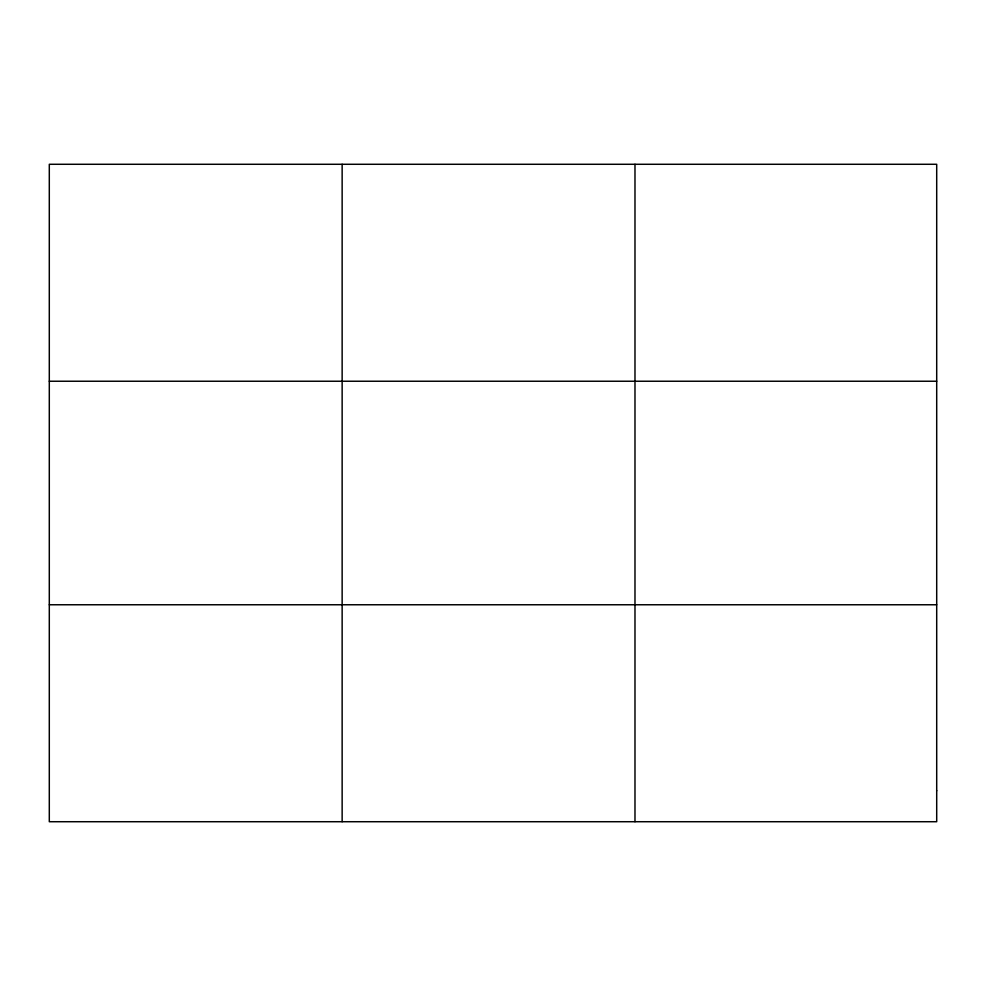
<?xml version="1.0" encoding="UTF-8"?>
<svg xmlns="http://www.w3.org/2000/svg" width="986" height="986" viewBox="0 0 986 986"><rect width="100%" height="100%" fill="white"/><g stroke="black" fill="none" stroke-linecap="round" stroke-linejoin="round"><path stroke-width="1.48" d="M342.142 164.28L342.142 821.72M634.984 164.28L634.984 821.72M49.3 381.237L936.7 381.237M49.3 604.763L936.7 604.763M936.7 790.735L936.7 821.72L49.3 821.72L49.3 164.28L936.7 164.28L936.7 790.735"/></g></svg>
